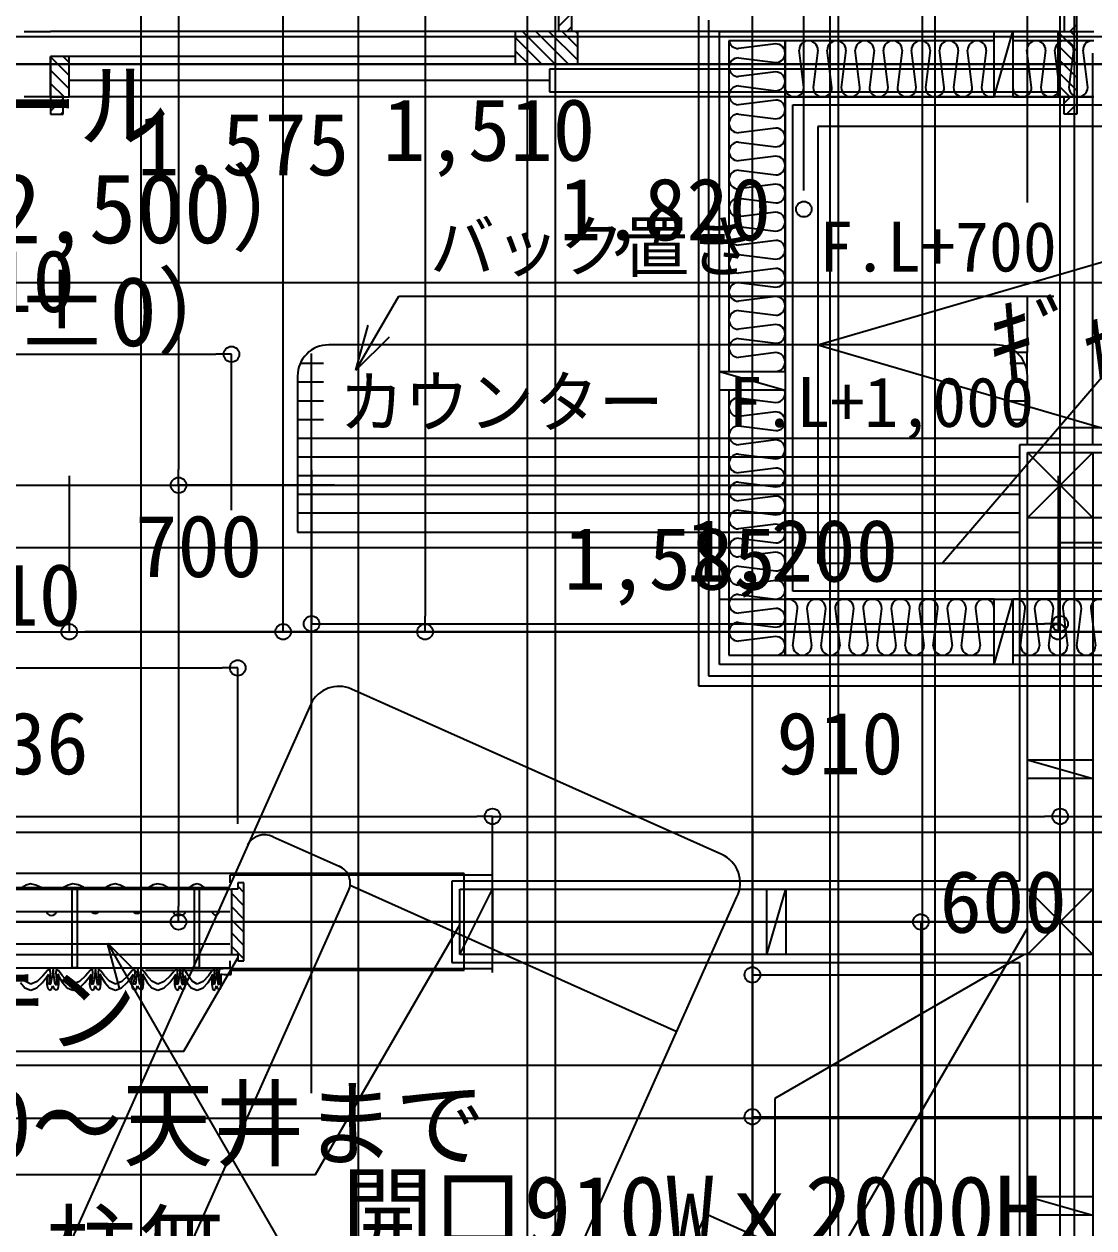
# Model space of a CAD drawing. Header units: metres. Extents: x 10861 to 26950, y 7268 to 22901.
# Drawn here: x 18467 to 20182, y 15064 to 16994 of the extents above; entities that cross this region are included whole.
import ezdxf

# ---------------------------------------------------------------- set-up
doc = ezdxf.new("R2010")
doc.units = ezdxf.units.M

msp = doc.modelspace()

# ---------------------------------------------------------------- linework, layer by layer
at = {"layer": 'COL_1F'}
for p, q in [((20075.6, 16202.5), (20075.6, 16307.5)), ((20075.6, 16307.5), (20180.6, 16307.5)), ((20180.6, 16202.5), (20075.6, 16307.5)), ((20075.6, 16202.5), (20180.6, 16307.5)), ((20180.6, 16307.5), (20180.6, 16202.5)), ((20180.6, 16202.5), (20075.6, 16202.5)), ((19165.6, 15502.5), (19165.6, 15607.5)), ((19165.6, 15607.5), (19218.1, 15607.5)), ((19165.6, 15502.5), (19218.1, 15607.5)), ((19218.1, 15607.5), (19218.1, 15502.5)), ((20075.6, 15502.5), (20075.6, 15607.5)), ((20075.6, 15607.5), (20180.6, 15607.5)), ((20180.6, 15502.5), (20075.6, 15607.5)), ((20075.6, 15502.5), (20180.6, 15607.5)), ((20180.6, 15607.5), (20180.6, 15502.5)), ((19218.1, 15502.5), (19165.6, 15502.5)), ((20180.6, 15502.5), (20075.6, 15502.5))]:
    msp.add_line(p, q, dxfattribs=at)
at = {"layer": 'GLID'}
for p, q in [((18654.7, 9325), (18654.7, 22205)), ((18654.7, 9325), (18654.7, 22205)), ((18654.7, 9325), (18654.7, 22205)), ((19003.3, 9325), (19003.3, 22205)), ((19003.3, 9325), (19003.3, 22205)), ((19003.3, 9325), (19003.3, 22205)), ((19274.3, 9325), (19274.3, 22205)), ((19274.3, 9325), (19274.3, 22205)), ((19274.3, 9325), (19274.3, 22205)), ((19319.1, 10010), (19319.1, 22205)), ((19319.1, 10010), (19319.1, 22205)), ((19319.1, 10010), (19319.1, 22205)), ((19634.7, 9325), (19634.7, 22205)), ((19634.7, 9325), (19634.7, 22205)), ((19634.7, 9325), (19634.7, 22205)), ((19759.5, 10010), (19759.5, 22205)), ((19759.5, 10010), (19759.5, 22205)), ((19759.5, 10010), (19759.5, 22205)), ((19772.5, 9858.3), (19772.5, 22205)), ((19772.5, 9858.3), (19772.5, 22205)), ((19772.5, 9858.3), (19772.5, 22205)), ((19907.5, 10010), (19907.5, 22205)), ((19907.5, 10010), (19907.5, 22205)), ((19907.5, 10010), (19907.5, 22205)), ((19927.5, 9858.3), (19927.5, 22205)), ((19927.5, 9858.3), (19927.5, 22205)), ((19927.5, 9858.3), (19927.5, 22205)), ((20128.1, 9325), (20128.1, 22205)), ((20128.1, 9325), (20128.1, 22205)), ((20128.1, 9325), (20128.1, 22205)), ((20151, 9325), (20151, 22205)), ((20151, 9325), (20151, 22205)), ((20151, 9325), (20151, 22205)), ((13801.7, 16974.5), (24358.1, 16974.5)), ((13801.7, 16974.5), (24358.1, 16974.5)), ((13801.7, 16974.5), (24358.1, 16974.5)), ((13514.7, 16930), (24358.1, 16930)), ((13514.7, 16930), (24358.1, 16930)), ((13514.7, 16930), (24358.1, 16930)), ((13514.7, 16255), (24358.1, 16255)), ((13514.7, 16255), (24358.1, 16255)), ((13514.7, 16255), (24358.1, 16255)), ((13514.7, 16155), (24358.1, 16155)), ((13514.7, 16155), (24358.1, 16155)), ((13514.7, 16155), (24358.1, 16155)), ((13514.7, 16020), (24358.1, 16020)), ((13514.7, 16020), (24358.1, 16020)), ((13514.7, 16020), (24358.1, 16020)), ((13514.7, 15699), (24358.1, 15699)), ((13514.7, 15699), (24358.1, 15699)), ((13514.7, 15699), (24358.1, 15699)), ((13514.7, 15555), (24358.1, 15555)), ((13514.7, 15555), (24358.1, 15555)), ((13514.7, 15555), (24358.1, 15555)), ((13953.4, 15325.5), (24358.1, 15325.5)), ((13953.4, 15325.5), (24358.1, 15325.5)), ((13953.4, 15325.5), (24358.1, 15325.5)), ((13801.7, 15240.1), (24358.1, 15240.1)), ((13801.7, 15240.1), (24358.1, 15240.1)), ((13801.7, 15240.1), (24358.1, 15240.1))]:
    msp.add_line(p, q, dxfattribs=at)
at = {"layer": 'WALL_BRACED_1F'}
for p, q in [((20128.1, 16347.5), (21038.1, 16347.5)), ((20128.1, 16347.5), (21038.1, 16347.5)), ((21038.1, 16162.5), (20128.1, 16162.5)), ((21038.1, 16162.5), (20128.1, 16162.5))]:
    msp.add_line(p, q, dxfattribs=at)
at = {"layer": 'WALL_NORMAL_1F'}
for p, q in [((18928.1, 16330), (18905.6, 16330)), ((18905.6, 16330), (18905.6, 16180)), ((20075.4, 16330), (18928.1, 16330)), ((20075.6, 16330), (20075.4, 16330)), ((20128.2, 16330), (20075.6, 16330)), ((20128.2, 16320), (20128.2, 16330)), ((20063.1, 16320), (20063.1, 15620)), ((20128.1, 16320), (20063.1, 16320)), ((20973.1, 16320), (20128.1, 16320)), ((20180.6, 16307.5), (20985.6, 16307.5)), ((20075.6, 15607.5), (20075.6, 16202.5)), ((20985.6, 16202.5), (20180.6, 16202.5)), ((20180.6, 16202.5), (20180.6, 15607.5)), ((18905.6, 16180), (20063.1, 16180)), ((20075.6, 15815), (20180.6, 15815)), ((20075.6, 15785), (20075.6, 15815)), ((20075.6, 15815), (20180.6, 15785)), ((20180.6, 15815), (20180.6, 15785)), ((20180.6, 15785), (20075.6, 15785)), ((19218.2, 15630), (18797.2, 15630)), ((18797.2, 15630), (18797.2, 15617.5)), ((19153.1, 15620), (19153.1, 15555)), ((20063.1, 15620), (19153.1, 15620)), ((19218.2, 15620), (19218.2, 15630)), ((18819.7, 15502.5), (18819.7, 15607.5)), ((19218.1, 15607.5), (20075.6, 15607.5)), ((19658.1, 15502.5), (19658.1, 15607.5)), ((19658.1, 15607.5), (19688.1, 15607.5)), ((19658.1, 15502.5), (19688.1, 15607.5)), ((19688.1, 15607.5), (19688.1, 15502.5)), ((19153.1, 15555), (19153.1, 15490)), ((20075.6, 15502.5), (19218.1, 15502.5)), ((19688.1, 15502.5), (19658.1, 15502.5)), ((20075.6, 13544), (20075.6, 15502.5)), ((20180.6, 15502.5), (20180.6, 13566.7)), ((18797.2, 15492.5), (18797.2, 15480)), ((18797.2, 15480), (19218.2, 15480)), ((19153.1, 15490), (20063.1, 15490)), ((19218.2, 15480), (19218.2, 15490)), ((20063.1, 15490), (20063.1, 13546.7)), ((20075.6, 15115), (20180.6, 15115)), ((20075.6, 15085), (20075.6, 15115)), ((20075.6, 15115), (20180.6, 15085)), ((20180.6, 15115), (20180.6, 15085)), ((20180.6, 15085), (20075.6, 15085))]:
    msp.add_line(p, q, dxfattribs=at)
at = {"layer": 'WALL_NORMAL_2F'}
for p, q in [((18467.2, 16982.5), (18509.7, 16982.5)), ((19254.7, 16982.5), (18509.7, 16982.5)), ((20154.7, 16982.5), (20154.7, 16877.5)), ((20154.7, 16982.5), (20182.2, 16982.5)), ((19254.7, 16942.5), (18509.7, 16942.5)), ((19254.7, 16942.5), (18509.7, 16942.5)), ((18509.7, 16877.5), (18509.7, 16942.5)), ((19254.7, 16930), (18539.7, 16930)), ((18509.7, 16877.5), (18467.2, 16877.5)), ((20182.2, 16877.5), (20154.7, 16877.5)), ((18334.7, 16865), (18509.7, 16865)), ((20154.7, 16865), (20314.7, 16865))]:
    msp.add_line(p, q, dxfattribs=at)
at = {"layer": 'WALL_NORMAL_3F'}
for p, q in [((19548.2, 17016.5), (19548.2, 15933.5)), ((19564.2, 17000.5), (19564.2, 15949.5)), ((19582.2, 16982.5), (20182.2, 16982.5)), ((19582.2, 16877.5), (19582.2, 16982.5)), ((20022.2, 16877.5), (20022.2, 16982.5)), ((20022.2, 16982.5), (20052.2, 16982.5)), ((20022.2, 16877.5), (20052.2, 16982.5)), ((20052.2, 16982.5), (20052.2, 16877.5)), ((20182.2, 16877.5), (19582.2, 16877.5)), ((19582.2, 16072.5), (19582.2, 16877.5)), ((19687.2, 16877.5), (19687.2, 16072.5)), ((20052.2, 16877.5), (20022.2, 16877.5)), ((19699.7, 16865), (20299.7, 16865)), ((19699.7, 16085), (19699.7, 16865)), ((19582.2, 16437.5), (19687.2, 16437.5)), ((19582.2, 16407.5), (19582.2, 16437.5)), ((19582.2, 16437.5), (19687.2, 16407.5)), ((19687.2, 16437.5), (19687.2, 16407.5)), ((19687.2, 16407.5), (19582.2, 16407.5)), ((22203.2, 16085), (19699.7, 16085)), ((19582.2, 16072.5), (22279.1, 16072.5)), ((19582.2, 15967.5), (19582.2, 16072.5)), ((20022.2, 15967.5), (20022.2, 16072.5)), ((20022.2, 16072.5), (20052.2, 16072.5)), ((20022.2, 15967.5), (20052.2, 16072.5)), ((20052.2, 16072.5), (20052.2, 15967.5)), ((22279.1, 15967.5), (19582.2, 15967.5)), ((20052.2, 15967.5), (20022.2, 15967.5)), ((19564.2, 15949.5), (22290.8, 15949.5)), ((19548.2, 15933.5), (22301.1, 15933.5))]:
    msp.add_line(p, q, dxfattribs=at)
at = {"layer": 'カウンター_1F'}
for p, q in [((20025.6, 16480), (18955.6, 16480)), ((20075.4, 16467.5), (20058.6, 16467.5)), ((20075.4, 16434), (20075.4, 16467.5)), ((18947.4, 16450), (18909.7, 16450)), ((20071.4, 16450), (20047.4, 16450)), ((18905.6, 16430), (18905.6, 16180)), ((20075.6, 16320), (20075.6, 16430)), ((18947.4, 16420), (18905.6, 16420)), ((20075.6, 16420), (20047.4, 16420)), ((18947.4, 16390), (18905.6, 16390)), ((20075.6, 16390), (20047.4, 16390)), ((18947.4, 16360), (18905.6, 16360)), ((20075.6, 16360), (20047.4, 16360)), ((18947.4, 16330), (18905.6, 16330)), ((20075.6, 16330), (20047.4, 16330)), ((20063.1, 16300), (18905.6, 16300)), ((20063.1, 16270), (18905.6, 16270)), ((20063.1, 16240), (18905.6, 16240)), ((20063.1, 16210), (18905.6, 16210)), ((18905.6, 16180), (19346.8, 16180)), ((19709.3, 16180), (20063.1, 16180))]:
    msp.add_line(p, q, dxfattribs=at)
for centre, start, end in [((18955.6, 16430), 90, 180), ((20025.6, 16430), 0, 90)]:
    msp.add_arc(centre, 50, start, end, dxfattribs=at)
at = {"layer": 'カタログ部品(室内装飾)_1F'}
for p, q in [((18470.4, 15614), (18463.3, 15609.4)), ((18477.5, 15616), (18470.4, 15614)), ((18486.1, 15614), (18477.5, 15616)), ((18495.8, 15609.4), (18486.1, 15614)), ((18537.8, 15614.1), (18529.4, 15609.7)), ((18545.4, 15616), (18537.8, 15614.1)), ((18553.7, 15614.2), (18545.4, 15616)), ((18562.2, 15610.4), (18553.7, 15614.2)), ((18606.2, 15614.4), (18598.8, 15610.6)), ((18613.3, 15616), (18606.2, 15614.4)), ((18621.2, 15614.1), (18613.3, 15616)), ((18628.9, 15610), (18621.2, 15614.1)), ((18674.2, 15614.3), (18667.1, 15610.3)), ((18681.1, 15616), (18674.2, 15614.3)), ((18689.4, 15614.2), (18681.1, 15616)), ((18697.8, 15610.2), (18689.4, 15614.2)), ((18738.8, 15614.5), (18733, 15610.8)), ((18744.5, 15616), (18738.8, 15614.5)), ((18751.2, 15613.8), (18744.5, 15616)), ((18757.6, 15609.4), (18751.2, 15613.8)), ((18797.2, 15609.4), (17901.5, 15609.4)), ((18529.4, 15609.7), (18528.9, 15609.4)), ((18544.1, 15607.7), (18544, 15607.5)), ((18544, 15607.5), (18544, 15607.2)), ((18544, 15607.2), (18544, 15483)), ((18544.2, 15607.9), (18544.1, 15607.7)), ((18544.4, 15608), (18544.2, 15607.9)), ((18552.2, 15608), (18544.4, 15608)), ((18552.4, 15607.9), (18552.2, 15608)), ((18552.5, 15607.7), (18552.4, 15607.9)), ((18552.6, 15607.5), (18552.5, 15607.7)), ((18552.7, 15607.2), (18552.6, 15607.5)), ((18552.7, 15483), (18552.7, 15607.2)), ((18563.9, 15609.4), (18562.2, 15610.4)), ((18598.8, 15610.6), (18597.2, 15609.4)), ((18629.7, 15609.4), (18628.9, 15610)), ((18667.1, 15610.3), (18665.9, 15609.4)), ((18699, 15609.4), (18697.8, 15610.2)), ((18733, 15610.8), (18731.3, 15609.4)), ((18739.9, 15607.7), (18739.8, 15607.5)), ((18739.8, 15607.5), (18739.8, 15607.2)), ((18739.8, 15607.2), (18739.8, 15483)), ((18740.1, 15607.9), (18739.9, 15607.7)), ((18740.2, 15608), (18740.1, 15607.9)), ((18748.1, 15608), (18740.2, 15608)), ((18748.3, 15607.9), (18748.1, 15608)), ((18748.4, 15607.7), (18748.3, 15607.9)), ((18748.5, 15607.5), (18748.4, 15607.7)), ((18748.5, 15607.2), (18748.5, 15607.5)), ((18748.5, 15483), (18748.5, 15607.2)), ((17901.5, 15571.4), (18797.2, 15571.4)), ((18502.4, 15571.4), (18505, 15567.9)), ((18505, 15567.9), (18507.8, 15566)), ((18507.8, 15566), (18510.7, 15565.4)), ((18510.7, 15565.4), (18513.8, 15566)), ((18513.8, 15566), (18516.4, 15567.5)), ((18516.4, 15567.5), (18518.7, 15569.9)), ((18518.7, 15569.9), (18519.7, 15571.4)), ((18575, 15571.4), (18576.1, 15570.2)), ((18576.1, 15570.2), (18578.8, 15568.8)), ((18578.8, 15568.8), (18581.7, 15568.5)), ((18581.7, 15568.5), (18584.2, 15569)), ((18584.2, 15569), (18586.5, 15570.3)), ((18586.5, 15570.3), (18587.5, 15571.4)), ((18641.9, 15571.4), (18643.5, 15569.9)), ((18643.5, 15569.9), (18645.9, 15568.8)), ((18645.9, 15568.8), (18648.4, 15568.5)), ((18648.4, 15568.5), (18650.7, 15569)), ((18650.7, 15569), (18652.8, 15570.2)), ((18652.8, 15570.2), (18654, 15571.4)), ((18705.7, 15571.4), (18707.6, 15568)), ((18707.6, 15568), (18710.1, 15566)), ((18710.1, 15566), (18712.5, 15565.4)), ((18712.5, 15565.4), (18714.9, 15565.6)), ((18714.9, 15565.6), (18717.5, 15566)), ((18717.5, 15566), (18720.9, 15566.2)), ((18720.9, 15566.2), (18722.6, 15566.8)), ((18722.6, 15566.8), (18724.2, 15568.2)), ((18724.2, 15568.2), (18725.6, 15570.2)), ((18725.6, 15570.2), (18726.1, 15571.4)), ((18768.4, 15571.4), (18770.5, 15568.3)), ((18770.5, 15568.3), (18772.1, 15566.6)), ((18772.1, 15566.6), (18774, 15566)), ((18774, 15566), (18775.9, 15566.4)), ((18775.9, 15566.4), (18777.6, 15567.7)), ((18777.6, 15567.7), (18779.2, 15569.8)), ((18779.2, 15569.8), (18779.9, 15571.4)), ((18797.2, 15519.4), (17901.5, 15519.4)), ((17901.5, 15481.4), (18797.2, 15481.4)), ((18508.6, 15479.3), (18504.9, 15477)), ((18509.3, 15474.1), (18508.6, 15479.3)), ((18514, 15480.3), (18512.5, 15470.9)), ((18514.3, 15476.8), (18514, 15480.3)), ((18519.2, 15479.2), (18518.2, 15474.1)), ((18522.2, 15477.3), (18519.2, 15479.2)), ((18544, 15483), (18544, 15482.6)), ((18544, 15482.6), (18544.1, 15482.3)), ((18544.1, 15482.3), (18544.2, 15482.1)), ((18544.2, 15482.1), (18544.4, 15482)), ((18544.4, 15482), (18552.3, 15482)), ((18552.3, 15482), (18552.4, 15482.1)), ((18552.4, 15482.1), (18552.5, 15482.3)), ((18552.5, 15482.3), (18552.6, 15482.6)), ((18552.6, 15482.6), (18552.7, 15483)), ((18576.8, 15479.3), (18573.1, 15477)), ((18577.5, 15474.1), (18576.8, 15479.3)), ((18581.8, 15480.3), (18581.4, 15477.2)), ((18582.2, 15476.8), (18581.8, 15480.3)), ((18586.7, 15479.2), (18585.8, 15474.1)), ((18589.8, 15477.3), (18586.7, 15479.2)), ((18644.3, 15479.3), (18640.7, 15477)), ((18645.1, 15474.1), (18644.3, 15479.3)), ((18649.7, 15480.3), (18648.2, 15470.9)), ((18650.1, 15476.8), (18649.7, 15480.3)), ((18654.9, 15479.2), (18654, 15474.1)), ((18658, 15477.3), (18654.9, 15479.2)), ((18712.7, 15479.1), (18709.1, 15476.9)), ((18713.4, 15474), (18712.7, 15479.1)), ((18717.6, 15480.2), (18716.2, 15470.8)), ((18717.9, 15476.7), (18717.6, 15480.2)), ((18722.2, 15479.1), (18721.3, 15474)), ((18725.1, 15477.8), (18722.2, 15479.1)), ((18730.1, 15469.3), (18725.1, 15477.8)), ((18739.8, 15483), (18739.8, 15482.6)), ((18739.8, 15482.6), (18739.9, 15482.3)), ((18739.9, 15482.3), (18740.1, 15482.1)), ((18740.1, 15482.1), (18740.2, 15482)), ((18740.2, 15482), (18748.1, 15482)), ((18748.1, 15482), (18748.3, 15482.1)), ((18748.3, 15482.1), (18748.4, 15482.3)), ((18748.4, 15482.3), (18748.5, 15482.6)), ((18748.5, 15482.6), (18748.5, 15483)), ((18771.8, 15479.3), (18768.9, 15477)), ((18772.4, 15474.1), (18771.8, 15479.3)), ((18776.1, 15480.3), (18774.9, 15470.9)), ((18776.4, 15476.8), (18776.1, 15480.3)), ((18780.3, 15479.2), (18779.5, 15474.1)), ((18792.6, 15480), (18780.3, 15479.2)), ((18797.2, 15480.3), (18792.6, 15480)), ((18799.1, 15470.4), (18799.1, 15480)), ((18468.4, 15459.7), (18460.7, 15468.9)), ((18477.8, 15455.4), (18468.4, 15459.7)), ((18488, 15459.6), (18477.8, 15455.4)), ((18497.5, 15468.7), (18488, 15459.6)), ((18496.7, 15457.6), (18503.2, 15466.5)), ((18504.9, 15477), (18497.5, 15468.7)), ((18503.2, 15466.5), (18506.3, 15471.4)), ((18503.9, 15461), (18503.7, 15454.6)), ((18504.7, 15466.2), (18503.9, 15461)), ((18505.7, 15469.8), (18504.7, 15466.2)), ((18506.3, 15471.4), (18505.7, 15469.8)), ((18507.4, 15456.1), (18507.8, 15460.6)), ((18507.8, 15460.6), (18508.8, 15467.2)), ((18508.8, 15467.2), (18509.3, 15474.1)), ((18511.3, 15463.6), (18510.3, 15457.4)), ((18512.5, 15470.9), (18511.3, 15463.6)), ((18515.1, 15469.8), (18514.3, 15476.8)), ((18515.9, 15462.3), (18515.1, 15469.8)), ((18516.5, 15457.1), (18515.9, 15462.3)), ((18518.2, 15474.1), (18518.4, 15467.8)), ((18518.4, 15467.8), (18519.1, 15461.3)), ((18519.1, 15461.3), (18519.4, 15455.6)), ((18521.9, 15470.3), (18521.5, 15471.5)), ((18521.5, 15471.5), (18523.7, 15466.5)), ((18522.5, 15467.3), (18521.9, 15470.3)), ((18528.1, 15468.9), (18522.2, 15477.3)), ((18523, 15462.4), (18522.5, 15467.3)), ((18523.1, 15455.1), (18523, 15462.4)), ((18523.7, 15466.5), (18528.7, 15457.6)), ((18536.2, 15459.7), (18528.1, 15468.9)), ((18545.6, 15455.4), (18536.2, 15459.7)), ((18555.9, 15459.6), (18545.6, 15455.4)), ((18565.6, 15468.7), (18555.9, 15459.6)), ((18564.8, 15457.6), (18571.5, 15466.5)), ((18573.1, 15477), (18565.6, 15468.7)), ((18571.5, 15466.5), (18574.6, 15471.4)), ((18572.4, 15461), (18572.3, 15454.6)), ((18573.2, 15466.2), (18572.4, 15461)), ((18574.1, 15469.8), (18573.2, 15466.2)), ((18574.6, 15471.4), (18574.1, 15469.8)), ((18575.7, 15456.1), (18576.1, 15460.6)), ((18576.1, 15460.6), (18577, 15467.2)), ((18577, 15467.2), (18577.5, 15474.1)), ((18579.4, 15463.6), (18578.4, 15457.4)), ((18580.4, 15470.9), (18579.4, 15463.6)), ((18581.4, 15477.2), (18580.4, 15470.9)), ((18582.9, 15469.8), (18582.2, 15476.8)), ((18583.7, 15462.3), (18582.9, 15469.8)), ((18584.2, 15457.1), (18583.7, 15462.3)), ((18585.8, 15474.1), (18586, 15467.8)), ((18586, 15467.8), (18586.6, 15461.3)), ((18586.6, 15461.3), (18586.9, 15455.6)), ((18588.9, 15471.5), (18591.2, 15466.5)), ((18589.3, 15470.3), (18588.9, 15471.5)), ((18589.8, 15467.3), (18589.3, 15470.3)), ((18595.8, 15468.9), (18589.8, 15477.3)), ((18590.3, 15462.4), (18589.8, 15467.3)), ((18590.4, 15455.1), (18590.3, 15462.4)), ((18591.2, 15466.5), (18596.4, 15457.6)), ((18604, 15459.7), (18595.8, 15468.9)), ((18613.5, 15455.4), (18604, 15459.7)), ((18623.7, 15459.6), (18613.5, 15455.4)), ((18633.3, 15468.7), (18623.7, 15459.6)), ((18632.5, 15457.6), (18639, 15466.5)), ((18640.7, 15477), (18633.3, 15468.7)), ((18639, 15466.5), (18642, 15471.4)), ((18639.6, 15461), (18639.5, 15454.6)), ((18640.4, 15466.2), (18639.6, 15461)), ((18641.4, 15469.8), (18640.4, 15466.2)), ((18642, 15471.4), (18641.4, 15469.8)), ((18643.1, 15456.1), (18643.6, 15460.6)), ((18643.6, 15460.6), (18644.5, 15467.2)), ((18644.5, 15467.2), (18645.1, 15474.1)), ((18647.1, 15463.6), (18646.1, 15457.4)), ((18648.2, 15470.9), (18647.1, 15463.6)), ((18650.9, 15469.8), (18650.1, 15476.8)), ((18651.7, 15462.3), (18650.9, 15469.8)), ((18652.3, 15457.1), (18651.7, 15462.3)), ((18654, 15474.1), (18654.2, 15467.8)), ((18654.2, 15467.8), (18654.9, 15461.3)), ((18654.9, 15461.3), (18655.2, 15455.6)), ((18657.7, 15470.3), (18657.3, 15471.5)), ((18657.3, 15471.5), (18659.5, 15466.5)), ((18658.3, 15467.3), (18657.7, 15470.3)), ((18663.9, 15468.9), (18658, 15477.3)), ((18658.8, 15462.4), (18658.3, 15467.3)), ((18658.9, 15455.1), (18658.8, 15462.4)), ((18659.5, 15466.5), (18664.5, 15457.6)), ((18672, 15459.7), (18663.9, 15468.9)), ((18681.4, 15455.4), (18672, 15459.7)), ((18691.7, 15459.6), (18681.4, 15455.4)), ((18701.5, 15468.6), (18691.7, 15459.6)), ((18700.7, 15457.6), (18707.5, 15466.4)), ((18709.1, 15476.9), (18701.5, 15468.6)), ((18707.5, 15466.4), (18710.7, 15471.4)), ((18708.5, 15461), (18708.4, 15454.7)), ((18709.3, 15466.2), (18708.5, 15461)), ((18710.2, 15469.8), (18709.3, 15466.2)), ((18710.7, 15471.4), (18710.2, 15469.8)), ((18711.7, 15456.2), (18712.1, 15460.6)), ((18712.1, 15460.6), (18712.9, 15467.2)), ((18712.9, 15467.2), (18713.4, 15474)), ((18715.2, 15463.6), (18714.3, 15457.4)), ((18716.2, 15470.8), (18715.2, 15463.6)), ((18718.6, 15469.8), (18717.9, 15476.7)), ((18719.3, 15462.3), (18718.6, 15469.8)), ((18719.9, 15457.1), (18719.3, 15462.3)), ((18721.3, 15474), (18721.6, 15467.8)), ((18721.6, 15467.8), (18722.2, 15461.3)), ((18722.2, 15461.3), (18722.5, 15455.7)), ((18725.2, 15467.3), (18724.9, 15468.8)), ((18724.9, 15468.8), (18725.5, 15466.3)), ((18725.7, 15462.4), (18725.2, 15467.3)), ((18725.5, 15466.3), (18728.8, 15457.5)), ((18725.8, 15455.1), (18725.7, 15462.4)), ((18736.8, 15459.9), (18730.1, 15469.3)), ((18744.8, 15455.4), (18736.8, 15459.9)), ((18754.5, 15459.6), (18744.8, 15455.4)), ((18762.8, 15468.7), (18754.5, 15459.6)), ((18762.2, 15457.6), (18767.6, 15466.4)), ((18768.9, 15477), (18762.8, 15468.7)), ((18767.6, 15466.4), (18770, 15471.4)), ((18768.1, 15461), (18768, 15454.6)), ((18768.7, 15466.2), (18768.1, 15461)), ((18769.5, 15469.8), (18768.7, 15466.2)), ((18770, 15471.4), (18769.5, 15469.8)), ((18770.9, 15456.1), (18771.2, 15460.6)), ((18771.2, 15460.6), (18772, 15467.2)), ((18772, 15467.2), (18772.4, 15474.1)), ((18774, 15463.6), (18773.2, 15457.4)), ((18774.9, 15470.9), (18774, 15463.6)), ((18777, 15469.8), (18776.4, 15476.8)), ((18777.7, 15462.3), (18777, 15469.8)), ((18778.2, 15457.1), (18777.7, 15462.3)), ((18779.5, 15474.1), (18779.7, 15467.8)), ((18779.7, 15467.8), (18780.2, 15461.3)), ((18780.2, 15461.3), (18780.5, 15455.6)), ((18782.4, 15470.3), (18782.1, 15471.5)), ((18782.1, 15471.5), (18784.1, 15471.3)), ((18782.9, 15467.3), (18782.4, 15470.3)), ((18783.3, 15462.3), (18782.9, 15467.3)), ((18783.4, 15455.1), (18783.3, 15462.3)), ((18784.1, 15471.3), (18788.2, 15470.9)), ((18788.2, 15470.9), (18793.4, 15470.5)), ((18793.4, 15470.5), (18799.1, 15470.4)), ((18461.3, 15457.6), (18468.4, 15449.1)), ((18468.4, 15449.1), (18477.8, 15445.4)), ((18477.8, 15445.4), (18487.9, 15449.1)), ((18487.9, 15449.1), (18496.7, 15457.6)), ((18503.7, 15454.6), (18505.3, 15448.3)), ((18505.3, 15448.3), (18508.2, 15445.6)), ((18507.8, 15454.7), (18507.4, 15456.1)), ((18508.7, 15454.2), (18507.8, 15454.7)), ((18508.2, 15445.6), (18511.4, 15447.1)), ((18509.6, 15455), (18508.7, 15454.2)), ((18510.3, 15457.4), (18509.6, 15455)), ((18511.4, 15447.1), (18513.5, 15452.6)), ((18513.5, 15452.6), (18515.1, 15448.3)), ((18515.1, 15448.3), (18518.4, 15445.9)), ((18517.1, 15455.2), (18516.5, 15457.1)), ((18518.1, 15453.9), (18517.1, 15455.2)), ((18519, 15453.8), (18518.1, 15453.9)), ((18518.4, 15445.9), (18521.6, 15447.7)), ((18519.4, 15455.6), (18519, 15453.8)), ((18521.6, 15447.7), (18523.1, 15455.1)), ((18528.7, 15457.6), (18536.1, 15449.1)), ((18536.1, 15449.1), (18545.6, 15445.4)), ((18545.6, 15445.4), (18555.8, 15449.1)), ((18555.8, 15449.1), (18564.8, 15457.6)), ((18572.3, 15454.6), (18573.7, 15448.3)), ((18573.7, 15448.3), (18576.5, 15445.6)), ((18576.1, 15454.7), (18575.7, 15456.1)), ((18576.9, 15454.2), (18576.1, 15454.7)), ((18576.5, 15445.6), (18579.5, 15447.1)), ((18577.7, 15455), (18576.9, 15454.2)), ((18578.4, 15457.4), (18577.7, 15455)), ((18579.5, 15447.1), (18581.4, 15452.6)), ((18581.4, 15452.6), (18582.9, 15448.3)), ((18582.9, 15448.3), (18586, 15445.9)), ((18584.8, 15455.2), (18584.2, 15457.1)), ((18585.7, 15453.9), (18584.8, 15455.2)), ((18586.5, 15453.8), (18585.7, 15453.9)), ((18586, 15445.9), (18589, 15447.7)), ((18586.9, 15455.6), (18586.5, 15453.8)), ((18589, 15447.7), (18590.4, 15455.1)), ((18596.4, 15457.6), (18604, 15449.1)), ((18604, 15449.1), (18613.5, 15445.4)), ((18613.5, 15445.4), (18623.6, 15449.1)), ((18623.6, 15449.1), (18632.5, 15457.6)), ((18639.5, 15454.6), (18641, 15448.3)), ((18641, 15448.3), (18644, 15445.6)), ((18643.6, 15454.7), (18643.1, 15456.1)), ((18644.4, 15454.2), (18643.6, 15454.7)), ((18644, 15445.6), (18647.2, 15447.1)), ((18645.4, 15455), (18644.4, 15454.2)), ((18646.1, 15457.4), (18645.4, 15455)), ((18647.2, 15447.1), (18649.2, 15452.6)), ((18649.2, 15452.6), (18650.9, 15448.3)), ((18650.9, 15448.3), (18654.2, 15445.9)), ((18652.9, 15455.2), (18652.3, 15457.1)), ((18653.9, 15453.9), (18652.9, 15455.2)), ((18654.8, 15453.8), (18653.9, 15453.9)), ((18654.2, 15445.9), (18657.4, 15447.7)), ((18655.2, 15455.6), (18654.8, 15453.8)), ((18657.4, 15447.7), (18658.9, 15455.1)), ((18664.5, 15457.6), (18671.9, 15449.1)), ((18671.9, 15449.1), (18681.4, 15445.4)), ((18681.4, 15445.4), (18691.6, 15449.1)), ((18691.6, 15449.1), (18700.7, 15457.6)), ((18708.4, 15454.7), (18709.8, 15448.4)), ((18709.8, 15448.4), (18712.5, 15445.7)), ((18712.1, 15454.7), (18711.7, 15456.2)), ((18712.8, 15454.3), (18712.1, 15454.7)), ((18712.5, 15445.7), (18715.3, 15447.2)), ((18713.7, 15455.1), (18712.8, 15454.3)), ((18714.3, 15457.4), (18713.7, 15455.1)), ((18715.3, 15447.2), (18717.1, 15452.7)), ((18717.1, 15452.7), (18718.6, 15448.4)), ((18718.6, 15448.4), (18721.5, 15446)), ((18720.4, 15455.3), (18719.9, 15457.1)), ((18721.2, 15454), (18720.4, 15455.3)), ((18722.1, 15453.9), (18721.2, 15454)), ((18721.5, 15446), (18724.4, 15447.9)), ((18722.5, 15455.7), (18722.1, 15453.9)), ((18724.4, 15447.9), (18725.8, 15455.1)), ((18728.8, 15457.5), (18735, 15449.1)), ((18735, 15449.1), (18744.8, 15445.4)), ((18744.8, 15445.4), (18754.4, 15449.1)), ((18754.4, 15449.1), (18762.2, 15457.6)), ((18768, 15454.6), (18769.2, 15448.3)), ((18769.2, 15448.3), (18771.6, 15445.6)), ((18771.2, 15454.7), (18770.9, 15456.1)), ((18771.9, 15454.2), (18771.2, 15454.7)), ((18771.6, 15445.6), (18774.1, 15447.1)), ((18772.6, 15455), (18771.9, 15454.2)), ((18773.2, 15457.4), (18772.6, 15455)), ((18774.1, 15447.1), (18775.7, 15452.6)), ((18775.7, 15452.6), (18777, 15448.3)), ((18777, 15448.3), (18779.7, 15445.9)), ((18778.6, 15455.2), (18778.2, 15457.1)), ((18779.4, 15453.9), (18778.6, 15455.2)), ((18780.1, 15453.8), (18779.4, 15453.9)), ((18779.7, 15445.9), (18782.2, 15447.7)), ((18780.5, 15455.6), (18780.1, 15453.8)), ((18782.2, 15447.7), (18783.4, 15455.1))]:
    msp.add_line(p, q, dxfattribs=at)
at = {"layer": 'カタログ部品(家具)_2F'}
for p, q in [((19585.6, 15663), (18992.1, 15928.2)), ((18926.7, 15904.2), (18111.6, 14080.5)), ((18866.6, 15691.4), (18972.2, 15644.2)), ((18989.7, 15613.6), (19513.6, 15379.5)), ((18375.2, 14235.2), (18987.3, 15604.6)), ((18796.2, 13774.5), (19609.9, 15594.9)), ((19558.6, 15084), (19071.3, 13993.9)), ((19562.5, 15085.5), (19558.6, 15084)), ((20013.5, 14883.9), (19562.5, 15085.5))]:
    msp.add_line(p, q, dxfattribs=at)
for centre, radius, start, end in [((18971.7, 15882.9), 49.7, 65.6779, 154.6667), ((18852.8, 15664), 30.7, 63.2132, 153.0245), ((19565.3, 15617.4), 49.9, -26.7405, 66.0869), ((18960.8, 15617.2), 29.3, -25.3632, 66.8473)]:
    msp.add_arc(centre, radius, start, end, dxfattribs=at)
at = {"layer": 'カマチ_1F'}
for p, q in [((20075.4, 17765), (20075.4, 16708)), ((20180.4, 16320), (20180.4, 16947.5)), ((20075.4, 16558), (20075.4, 16467.5))]:
    msp.add_line(p, q, dxfattribs=at)
at = {"layer": 'データ 001_1F'}
for p, q in [((20128.1, 13232), (20128.1, 21590)), ((18714.8, 17805), (18714.8, 16280)), ((18439.7, 16580), (20209.7, 16580)), ((18999.2, 16439.2), (19067.8, 16558)), ((19067.8, 16558), (20117.8, 16558)), ((18999.2, 16439.2), (19018.6, 16511.6)), ((19052.2, 16492.2), (18999.2, 16439.2)), ((18928.1, 15280.5), (18928.1, 16466.2)), ((18714.8, 16255), (18714.8, 16280)), ((18928.1, 16279.2), (18928.1, 16032.9)), ((18928.1, 16279.2), (18928.1, 16279.2)), ((18714.8, 16255), (21371.8, 16255)), ((18964.8, 16255), (18714.8, 16255)), ((18714.8, 16255), (18714.8, 16230)), ((18964.8, 16255), (18714.8, 16255)), ((18714.8, 16255), (18714.8, 16255)), ((18964.8, 16255), (18964.8, 16255)), ((18964.8, 16255), (18964.8, 16255)), ((18714.8, 16230), (18714.8, 15580)), ((18928.1, 16032.9), (18953.1, 16032.9)), ((18953.1, 16032.9), (20103.1, 16032.9)), ((20128.1, 16032.9), (20103.1, 16032.9)), ((20128.1, 15782.9), (20128.1, 16032.9)), ((20128.1, 16032.9), (20128.1, 16032.9)), ((17924.7, 15962.1), (18784.7, 15962.1)), ((18809.7, 15962.1), (18784.7, 15962.1)), ((18809.7, 15712.1), (18809.7, 15962.1)), ((18809.7, 15962.1), (18809.7, 15962.1)), ((20128.1, 15782.9), (20128.1, 15782.9)), ((16859.7, 15724.1), (19193.1, 15724.1)), ((18809.7, 15712.1), (18809.7, 15712.1)), ((19218.1, 15724.1), (19193.1, 15724.1)), ((19218.1, 15474.1), (19218.1, 15724.1)), ((19218.1, 15724.1), (19218.1, 15724.1)), ((19218.1, 15724.1), (19243.1, 15724.1)), ((19243.1, 15724.1), (20103.1, 15724.1)), ((20128.1, 15724.1), (20103.1, 15724.1)), ((20128.1, 15474.1), (20128.1, 15724.1)), ((20128.1, 15724.1), (20128.1, 15724.1)), ((20128.1, 15724.1), (20153.1, 15724.1)), ((20153.1, 15724.1), (21013.1, 15724.1)), ((18714.8, 15555), (18714.8, 15580)), ((26390, 15555), (11602.5, 15555)), ((18964.8, 15555), (18714.8, 15555)), ((18714.8, 15555), (18714.8, 15555)), ((18964.8, 15555), (18964.8, 15555)), ((20154.8, 15555), (19904.8, 15555)), ((19904.8, 15555), (19904.8, 15530)), ((20154.8, 15555), (20154.8, 15555)), ((18934.6, 15150), (19165.6, 15550)), ((19728.2, 14945.5), (20075.5, 15545)), ((18620.3, 15448.5), (18600.9, 15520.9)), ((18600.9, 15520.9), (18654, 15467.9)), ((18600.9, 15520.9), (18906.9, 14990.9)), ((19904.8, 15530), (19904.8, 14626.3)), ((18723.1, 15347.5), (18809.7, 15497.5)), ((20070.6, 15502.5), (19670.6, 15271.6)), ((19218.1, 15474.1), (19218.1, 15474.1)), ((19218.1, 15474.1), (19218.1, 15474.1)), ((20128.1, 15474.1), (20128.1, 15474.1)), ((20128.1, 15474.1), (20128.1, 15474.1)), ((17986.3, 15347.5), (18723.1, 15347.5)), ((19670.6, 15271.6), (19670.6, 13833.1)), ((17118.1, 15150), (18934.6, 15150))]:
    msp.add_line(p, q, dxfattribs=at)
for centre in [(18714.8, 16255), (18714.8, 16255), (18928.1, 16032.9), (20128.1, 16032.9), (18809.7, 15962.1), (19218.1, 15724.1), (19218.1, 15724.1), (20128.1, 15724.1), (20128.1, 15724.1), (18714.8, 15555), (19904.8, 15555)]:
    msp.add_circle(centre, 12.5, dxfattribs=at)
at = {"layer": 'データ 001_2F'}
for p, q in [((26367.5, 16930), (11375, 16930)), ((20939.4, 16829.8), (19739.4, 16829.8)), ((19739.4, 16829.8), (19739.4, 16129.8)), ((19739.4, 16479.8), (20939.4, 16829.8)), ((18439.7, 16580), (20209.7, 16580)), ((19739.4, 16479.8), (20939.4, 16129.8)), ((19739.4, 16129.8), (20939.4, 16129.8))]:
    msp.add_line(p, q, dxfattribs=at)
at = {"layer": 'データ 001_3F'}
for p, q in [((19634.7, 15242.5), (19634.7, 22067.5)), ((18882.5, 16045), (18882.5, 20905)), ((19110, 17505), (19110, 16045)), ((23887.5, 16930), (19354.7, 16930)), ((20939.4, 16829.8), (19739.4, 16829.8)), ((19739.4, 16829.8), (19739.4, 16129.8)), ((19739.4, 16479.8), (20939.4, 16829.8)), ((20539.4, 16829.8), (19939.4, 16129.8)), ((19739.4, 16479.8), (20939.4, 16129.8)), ((19739.4, 16129.8), (20939.4, 16129.8)), ((18882.5, 16020), (18882.5, 16045)), ((19110, 16020), (19110, 16045)), ((19132.5, 16020), (18882.5, 16020)), ((19360, 16020), (19110, 16020)), ((19110, 16020), (19110, 16020)), ((19132.5, 16020), (19132.5, 16020)), ((24115, 16020), (19337.5, 16020)), ((19360, 16020), (19360, 16020)), ((19634.7, 15720), (19634.7, 15470)), ((19634.7, 15720), (19634.7, 15720)), ((19634.7, 15492.5), (19634.7, 15242.5)), ((19634.7, 15492.5), (19634.7, 15492.5)), ((19634.7, 15470), (19659.7, 15470)), ((19659.7, 15470), (20209.7, 15470)), ((19634.7, 15265), (19634.7, 15015)), ((19634.7, 15265), (19634.7, 15265)), ((19634.7, 15242.5), (19659.7, 15242.5)), ((19659.7, 15242.5), (22220.2, 15242.5))]:
    msp.add_line(p, q, dxfattribs=at)
for centre in [(18882.5, 16020), (19110, 16020), (19634.7, 15470), (19634.7, 15242.5)]:
    msp.add_circle(centre, 12.5, dxfattribs=at)
at = {"layer": '建具(木製戸)_1F'}
for p, q in [((17914.7, 16465), (18774.7, 16465)), ((18799.7, 16465), (18774.7, 16465)), ((18799.7, 16215), (18799.7, 16465)), ((18799.7, 16465), (18799.7, 16465)), ((18799.7, 16215), (18799.7, 16215)), ((18819.7, 15617.5), (18809.7, 15617.5)), ((18809.7, 15617.5), (18809.7, 15607.5)), ((18819.7, 15607.5), (18819.7, 15617.5)), ((17889.7, 15607.5), (18799.7, 15607.5)), ((18799.7, 15607.5), (18799.7, 15502.5)), ((18809.7, 15607.5), (18799.7, 15607.5)), ((18819.7, 15580.8), (18799.7, 15600.8)), ((18819.7, 15602), (18809.7, 15612)), ((18819.7, 15502.5), (18819.7, 15607.5)), ((18819.7, 15559.6), (18799.7, 15579.6)), ((18819.7, 15538.4), (18799.7, 15558.4)), ((18819.7, 15517.2), (18799.7, 15537.2)), ((17889.7, 15502.5), (18799.7, 15502.5)), ((18819.7, 15496), (18799.7, 15516)), ((18799.7, 15502.5), (18809.7, 15502.5)), ((18809.7, 15502.5), (18809.7, 15492.5)), ((18819.7, 15492.5), (18819.7, 15502.5)), ((18809.7, 15492.5), (18819.7, 15492.5))]:
    msp.add_line(p, q, dxfattribs=at)
msp.add_circle((18799.7, 16465), 12.5, dxfattribs=at)
at = {"layer": '建具(木製戸)_2F'}
for p, q in [((19717.2, 16727.5), (19717.2, 17132.5)), ((19324.7, 16982.5), (19324.7, 17025)), ((19344.7, 17025), (19344.7, 16982.5)), ((20134.7, 17025), (20134.7, 16982.5)), ((20154.7, 16982.5), (20154.7, 17025)), ((19344.7, 17011), (19324.7, 16991)), ((19344.7, 16989.7), (19337.5, 16982.5)), ((20154.7, 16993.6), (20143.6, 16982.5)), ((19354.7, 16982.5), (19254.7, 16982.5)), ((19254.7, 16982.5), (19254.7, 16930)), ((19254.7, 16972.7), (19297.4, 16930)), ((19266.1, 16982.5), (19318.6, 16930)), ((19287.3, 16982.5), (19339.8, 16930)), ((19308.5, 16982.5), (19354.7, 16936.3)), ((19344.7, 16982.5), (19324.7, 16982.5)), ((19329.7, 16982.5), (19354.7, 16957.5)), ((19351, 16982.5), (19354.7, 16978.8)), ((19354.7, 16930), (19354.7, 16982.5)), ((20124.7, 16982.5), (19354.7, 16982.5)), ((20124.7, 16877.5), (20124.7, 16982.5)), ((20124.7, 16982.5), (20154.7, 16982.5)), ((20124.7, 16981.2), (20154.7, 16951.2)), ((20134.7, 16982.5), (20154.7, 16982.5)), ((20144.6, 16982.5), (20154.7, 16972.4)), ((20154.7, 16982.5), (20154.7, 16877.5)), ((19254.7, 16951.5), (19276.2, 16930)), ((20124.7, 16960), (20154.7, 16930)), ((18539.7, 16942.5), (18509.7, 16942.5)), ((18509.7, 16942.5), (18509.7, 16877.5)), ((18509.7, 16941.6), (18539.7, 16911.6)), ((18530, 16942.5), (18539.7, 16932.8)), ((18539.7, 16877.5), (18539.7, 16942.5)), ((19254.7, 16930.3), (19255, 16930)), ((19254.7, 16930), (19354.7, 16930)), ((20124.7, 16938.8), (20154.7, 16908.8)), ((18509.7, 16920.4), (18539.7, 16890.4)), ((20124.7, 16921.8), (19309.7, 16921.8)), ((19309.7, 16921.8), (19309.7, 16885.8)), ((20124.7, 16885.8), (20124.7, 16921.8)), ((20124.7, 16917.6), (20154.7, 16887.6)), ((18509.7, 16899.2), (18531.4, 16877.5)), ((19309.7, 16903.8), (18539.7, 16903.8)), ((20124.7, 16896.4), (20143.6, 16877.5)), ((18509.7, 16877.9), (18510.1, 16877.5)), ((18509.7, 16877.5), (18539.7, 16877.5)), ((18529.7, 16877.5), (18509.7, 16877.5)), ((18509.7, 16877.5), (18509.7, 16850)), ((18511.2, 16877.5), (18509.7, 16876)), ((18529.7, 16874.8), (18509.7, 16854.8)), ((18529.7, 16850), (18529.7, 16877.5)), ((20124.7, 16877.5), (18539.7, 16877.5)), ((19309.7, 16885.8), (20124.7, 16885.8)), ((20154.7, 16877.5), (20124.7, 16877.5)), ((20134.7, 16850), (20134.7, 16877.5)), ((20134.7, 16877.5), (20154.7, 16877.5)), ((20144.6, 16877.5), (20134.7, 16867.6)), ((20154.7, 16877.5), (20154.7, 16850)), ((18509.7, 16850), (18529.7, 16850)), ((18529.7, 16853.6), (18526.1, 16850)), ((20154.7, 16850), (20134.7, 16850)), ((20154.7, 16866.4), (20138.3, 16850)), ((18539.7, 16270), (18539.7, 16020)), ((18539.7, 16270), (18539.7, 16270)), ((20124.7, 16270), (20124.7, 16020)), ((20124.7, 16270), (20124.7, 16270)), ((18539.7, 16020), (18564.7, 16020)), ((18539.7, 16020), (18539.7, 16020)), ((20099.7, 16020), (18564.7, 16020)), ((20124.7, 16020), (20099.7, 16020))]:
    msp.add_line(p, q, dxfattribs=at)
for centre in [(19717.2, 16697.5), (18539.7, 16020), (20124.7, 16020)]:
    msp.add_circle(centre, 12.5, dxfattribs=at)
at = {"layer": '断熱材_3F'}
for p, q in [((19687.2, 16967.5), (19597.2, 16967.5)), ((19597.2, 16967.5), (19597.2, 16437.5)), ((19687.2, 16437.5), (19687.2, 16967.5)), ((20022.2, 16967.5), (19687.2, 16967.5)), ((19687.2, 16967.5), (19687.2, 16877.5)), ((20022.2, 16877.5), (20022.2, 16967.5)), ((20182.2, 16967.5), (20052.2, 16967.5)), ((20052.2, 16967.5), (20052.2, 16877.5)), ((19672.2, 16962.5), (19612.2, 16955)), ((19717.2, 16892.5), (19709.7, 16952.5)), ((19739.7, 16952.5), (19732.2, 16892.5)), ((19762.2, 16892.5), (19754.7, 16952.5)), ((19784.7, 16952.5), (19777.2, 16892.5)), ((19807.2, 16892.5), (19799.7, 16952.5)), ((19829.7, 16952.5), (19822.2, 16892.5)), ((19852.2, 16892.5), (19844.7, 16952.5)), ((19874.7, 16952.5), (19867.2, 16892.5)), ((19897.2, 16892.5), (19889.7, 16952.5)), ((19919.7, 16952.5), (19912.2, 16892.5)), ((19942.2, 16892.5), (19934.7, 16952.5)), ((19964.7, 16952.5), (19957.2, 16892.5)), ((19987.2, 16892.5), (19979.7, 16952.5)), ((20009.7, 16952.5), (20002.2, 16892.5)), ((20082.2, 16892.5), (20074.7, 16952.5)), ((20104.7, 16952.5), (20097.2, 16892.5)), ((20127.2, 16892.5), (20119.7, 16952.5)), ((20149.7, 16952.5), (20142.2, 16892.5)), ((20172.2, 16892.5), (20164.7, 16952.5)), ((19612.2, 16940), (19672.2, 16932.5)), ((19672.2, 16917.5), (19612.2, 16910)), ((19612.2, 16895), (19672.2, 16887.5)), ((19672.2, 16872.5), (19612.2, 16865)), ((19687.2, 16877.5), (20022.2, 16877.5)), ((20052.2, 16877.5), (20182.2, 16877.5)), ((19612.2, 16850), (19672.2, 16842.5)), ((19672.2, 16827.5), (19612.2, 16820)), ((19612.2, 16805), (19672.2, 16797.5)), ((19672.2, 16782.5), (19612.2, 16775)), ((19612.2, 16760), (19672.2, 16752.5)), ((19672.2, 16737.5), (19612.2, 16730)), ((19612.2, 16715), (19672.2, 16707.5)), ((19672.2, 16692.5), (19612.2, 16685)), ((19612.2, 16670), (19672.2, 16662.5)), ((19672.2, 16647.5), (19612.2, 16640)), ((19612.2, 16625), (19672.2, 16617.5)), ((19672.2, 16602.5), (19612.2, 16595)), ((19612.2, 16580), (19672.2, 16572.5)), ((19672.2, 16557.5), (19612.2, 16550)), ((19612.2, 16535), (19672.2, 16527.5)), ((19672.2, 16512.5), (19612.2, 16505)), ((19612.2, 16490), (19672.2, 16482.5)), ((19672.2, 16467.5), (19612.2, 16460)), ((19597.2, 16437.5), (19687.2, 16437.5)), ((19687.2, 16407.5), (19597.2, 16407.5)), ((19597.2, 16407.5), (19597.2, 15982.5)), ((19687.2, 15982.5), (19687.2, 16407.5)), ((19612.2, 16395), (19672.2, 16387.5)), ((19672.2, 16372.5), (19612.2, 16365)), ((19612.2, 16350), (19672.2, 16342.5)), ((19672.2, 16327.5), (19612.2, 16320)), ((19612.2, 16305), (19672.2, 16297.5)), ((19672.2, 16282.5), (19612.2, 16275)), ((19612.2, 16260), (19672.2, 16252.5)), ((19672.2, 16237.5), (19612.2, 16230)), ((19612.2, 16215), (19672.2, 16207.5)), ((19672.2, 16192.5), (19612.2, 16185)), ((19612.2, 16170), (19672.2, 16162.5)), ((19672.2, 16147.5), (19612.2, 16140)), ((19612.2, 16125), (19672.2, 16117.5)), ((19672.2, 16102.5), (19612.2, 16095)), ((19612.2, 16080), (19672.2, 16072.5)), ((19672.2, 16057.5), (19612.2, 16050)), ((20022.2, 16072.5), (19687.2, 16072.5)), ((19687.2, 16072.5), (19687.2, 15982.5)), ((19699.7, 15997.5), (19707.2, 16057.5)), ((19722.2, 16057.5), (19729.7, 15997.5)), ((19744.7, 15997.5), (19752.2, 16057.5)), ((19767.2, 16057.5), (19774.7, 15997.5)), ((19789.7, 15997.5), (19797.2, 16057.5)), ((19812.2, 16057.5), (19819.7, 15997.5)), ((19834.7, 15997.5), (19842.2, 16057.5)), ((19857.2, 16057.5), (19864.7, 15997.5)), ((19879.7, 15997.5), (19887.2, 16057.5)), ((19902.2, 16057.5), (19909.7, 15997.5)), ((19924.7, 15997.5), (19932.2, 16057.5)), ((19947.2, 16057.5), (19954.7, 15997.5)), ((19969.7, 15997.5), (19977.2, 16057.5)), ((19992.2, 16057.5), (19999.7, 15997.5)), ((20022.2, 15982.5), (20022.2, 16072.5)), ((20477.2, 16072.5), (20052.2, 16072.5)), ((20052.2, 16072.5), (20052.2, 15982.5)), ((20064.7, 15997.5), (20072.2, 16057.5)), ((20087.2, 16057.5), (20094.7, 15997.5)), ((20109.7, 15997.5), (20117.2, 16057.5)), ((20132.2, 16057.5), (20139.7, 15997.5)), ((20154.7, 15997.5), (20162.2, 16057.5)), ((20177.2, 16057.5), (20184.7, 15997.5)), ((19612.2, 16035), (19672.2, 16027.5)), ((19672.2, 16012.5), (19612.2, 16005)), ((19597.2, 15982.5), (19687.2, 15982.5)), ((19687.2, 15982.5), (20022.2, 15982.5)), ((20052.2, 15982.5), (20477.2, 15982.5))]:
    msp.add_line(p, q, dxfattribs=at)
for centre, start, end in [((19612.2, 16970), -170.4059, -90), ((19724.7, 16952.5), 0, 180), ((19769.7, 16952.5), 0, 180), ((19814.7, 16952.5), 0, 180), ((19859.7, 16952.5), 0, 180), ((19904.7, 16952.5), 0, 180), ((19949.7, 16952.5), 0, 180), ((19994.7, 16952.5), 0, 180), ((20089.7, 16952.5), 0, 180), ((20134.7, 16952.5), 0, 180), ((20179.7, 16952.5), 80.4059, 180), ((19672.2, 16947.5), -90, 90), ((19612.2, 16925), 90, -90), ((19672.2, 16902.5), -90, 90), ((19612.2, 16880), 90, -90), ((19702.2, 16892.5), 180, 0), ((19747.2, 16892.5), 180, 0), ((19792.2, 16892.5), 180, 0), ((19837.2, 16892.5), 180, 0), ((19882.2, 16892.5), 180, 0), ((19927.2, 16892.5), 180, 0), ((19972.2, 16892.5), 180, 0), ((20017.2, 16892.5), -180, -70.5288), ((20067.2, 16892.5), 180, 0), ((20112.2, 16892.5), 180, 0), ((20157.2, 16892.5), 180, 0), ((19672.2, 16857.5), -90, 90), ((19612.2, 16835), 90, -90), ((19672.2, 16812.5), -90, 90), ((19612.2, 16790), 90, -90), ((19672.2, 16767.5), -90, 90), ((19612.2, 16745), 90, -90), ((19672.2, 16722.5), -90, 90), ((19612.2, 16700), 90, -90), ((19672.2, 16677.5), -90, 90), ((19612.2, 16655), 90, -90), ((19672.2, 16632.5), -90, 90), ((19612.2, 16610), 90, -90), ((19672.2, 16587.5), -90, 90), ((19612.2, 16565), 90, -90), ((19672.2, 16542.5), -90, 90), ((19612.2, 16520), 90, -90), ((19672.2, 16497.5), -90, 90), ((19612.2, 16475), 90, -90), ((19672.2, 16452.5), -90, 90), ((19672.2, 16402.5), -90, 19.4712), ((19612.2, 16380), 90, -90), ((19672.2, 16357.5), -90, 90), ((19612.2, 16335), 90, -90), ((19672.2, 16312.5), -90, 90), ((19612.2, 16290), 90, -90), ((19672.2, 16267.5), -90, 90), ((19612.2, 16245), 90, -90), ((19672.2, 16222.5), -90, 90), ((19612.2, 16200), 90, -90), ((19672.2, 16177.5), -90, 90), ((19612.2, 16155), 90, -90), ((19672.2, 16132.5), -90, 90), ((19612.2, 16110), 90, -90), ((19672.2, 16087.5), -90, 90), ((19612.2, 16065), 90, -90), ((19672.2, 16042.5), -90, 90), ((19692.2, 16057.5), 0, 109.4712), ((19737.2, 16057.5), 0, 180), ((19782.2, 16057.5), 0, 180), ((19827.2, 16057.5), 0, 180), ((19872.2, 16057.5), 0, 180), ((19917.2, 16057.5), 0, 180), ((19962.2, 16057.5), 0, 180), ((20007.2, 16057.5), 0, 180), ((20057.2, 16057.5), 0, 109.4712), ((20102.2, 16057.5), 0, 180), ((20147.2, 16057.5), 0, 180), ((20192.2, 16057.5), 0, 180), ((19612.2, 16020), 90, -90), ((19672.2, 15997.5), -90, 90), ((19714.7, 15997.5), 180, 0), ((19759.7, 15997.5), 180, 0), ((19804.7, 15997.5), 180, 0), ((19849.7, 15997.5), 180, 0), ((19894.7, 15997.5), 180, 0), ((19939.7, 15997.5), 180, 0), ((19984.7, 15997.5), 180, 0), ((20079.7, 15997.5), 180, 0), ((20124.7, 15997.5), 180, 0), ((20169.7, 15997.5), 180, 0)]:
    msp.add_arc(centre, 15, start, end, dxfattribs=at)
at = {"layer": '水平面_1F'}
for p, q in [((19172.7, 15632.5), (17233.4, 15632.5)), ((19172.7, 15477.5), (19172.7, 15632.5)), ((18662, 15477.5), (18710, 15477.5)), ((18713, 15477.5), (18717.2, 15477.5)), ((18717.8, 15477.5), (18721.9, 15477.5)), ((18725.3, 15477.5), (18769.5, 15477.5)), ((18772, 15477.5), (18775.8, 15477.5)), ((18776.4, 15477.5), (18780, 15477.5)), ((18799.1, 15477.5), (19172.7, 15477.5))]:
    msp.add_line(p, q, dxfattribs=at)

# ---------------------------------------------------------------- texts
at = {"layer": 'データ 001_1F'}
for s, height, p in [('1,575', 100, (18648.3, 16751.7)), ('1,820', 100, (19324.7, 16647.5)), ('バック置き\u3000F.L+700', 80, (19117.8, 16597.6)), ('カウンター\u3000F.L+1,000', 80, (18972.4, 16348.4)), ('700', 100, (18645, 16107.7)), ('1,200', 100, (19528.1, 16100.4)), ('910', 100, (18354.7, 16029.6)), ('2,383.36', 100, (18026.4, 15791.6)), ('910', 100, (19673.1, 15791.6)), ('開口910Wｘ2000H', 112, (18976.9, 15036.4))]:
    msp.add_text(s, height=height, dxfattribs=at).set_placement(p)
for s, rotation, p in [('カーテン', 0, (18065.7, 15358.2)), ('欄間：開口F/L+2050～天井まで', 0, (17142, 15175.5)), ('将来壁撤去\u3000柱無', -0.0899, (17628.7, 14976.6))]:
    msp.add_text(s, height=112, rotation=rotation, dxfattribs=at).set_placement(p)
at = {"layer": 'データ 001_2F'}
for s, height, p in [('1,820', 100, (19324.7, 16647.5)), ('ｷﾞｬﾗﾘｰｽﾃｯﾌﾟ', 112, (20013.4, 16431.2))]:
    msp.add_text(s, height=height, dxfattribs=at).set_placement(p)
at = {"layer": 'データ 001_3F'}
for s, height, p in [('1,510', 100, (19042.5, 16775)), ('ｷﾞｬﾗﾘｰｽﾃｯﾌﾟ', 112, (20013.4, 16431.2)), ('600', 100, (19934.7, 15537.5))]:
    msp.add_text(s, height=height, dxfattribs=at).set_placement(p)
at = {"layer": '建具(木製戸)_1F'}
msp.add_text('910', height=100, dxfattribs=at).set_placement((18344.7, 16532.5))
at = {"layer": '建具(木製戸)_2F'}
msp.add_text('1,585', height=100, dxfattribs=at).set_placement((19332.2, 16087.5))
at = {"layer": '部屋_1F'}
for s, p in [('ホール', (18262.9, 16808)), ('（CH 2,500）', (18044.4, 16643)), ('（FL±0）', (18153.7, 16478))]:
    msp.add_text(s, height=112, dxfattribs=at).set_placement(p)

doc.saveas('drawing.dxf')
